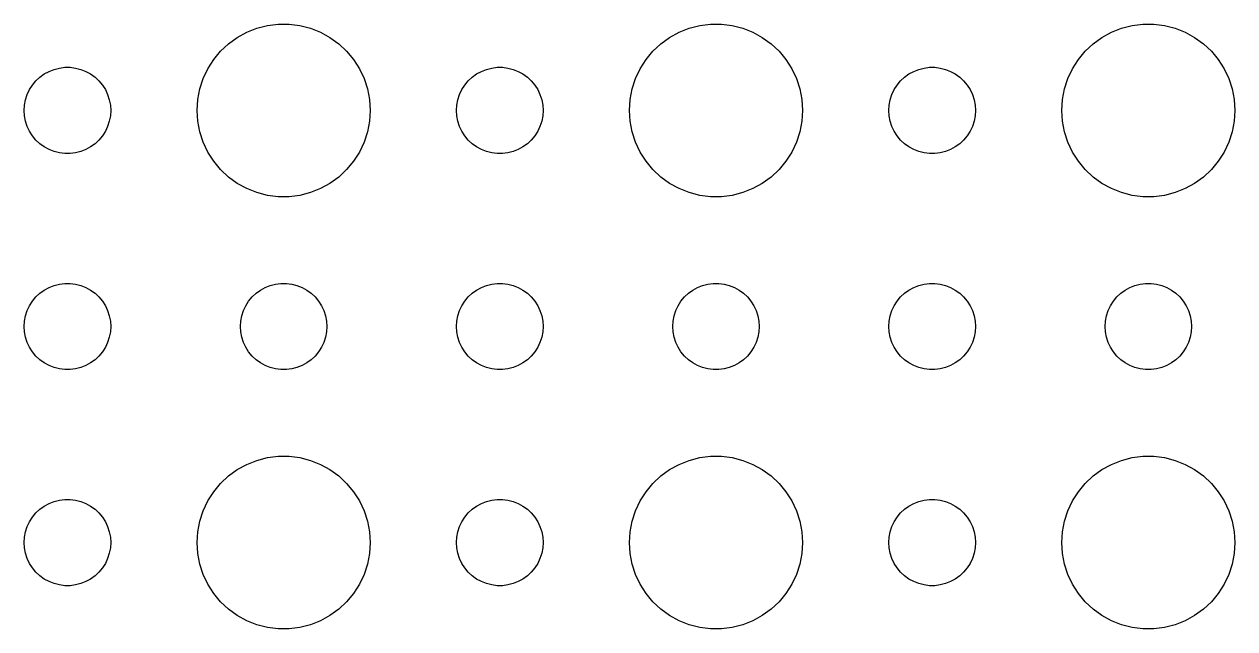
# Model space of a CAD drawing. Header units: metres. Extents: x -142 to 142, y -142 to 142.
# Drawn here: x -39 to 3, y -92.99 to -72.01 of the extents above; entities that cross this region are included whole.
import ezdxf

# ---------------------------------------------------------------- set-up
doc = ezdxf.new("R2010")
doc.units = ezdxf.units.M

msp = doc.modelspace()

# ---------------------------------------------------------------- linework, layer by layer
for p, q in [((-31.2773, -72.2855), (-30.927, -72.1468)), ((-30.927, -72.1468), (-30.5621, -72.0531)), ((-30.5621, -72.0531), (-30.1884, -72.0059)), ((-30.1884, -72.0059), (-29.8116, -72.0059)), ((-29.8116, -72.0059), (-29.4379, -72.0531)), ((-29.4379, -72.0531), (-29.0729, -72.1468)), ((-29.0729, -72.1468), (-28.7227, -72.2855)), ((-16.2773, -72.2855), (-15.927, -72.1468)), ((-15.927, -72.1468), (-15.5621, -72.0531)), ((-15.5621, -72.0531), (-15.1884, -72.0059)), ((-15.1884, -72.0059), (-14.8116, -72.0059)), ((-14.8116, -72.0059), (-14.4379, -72.0531)), ((-14.4379, -72.0531), (-14.0729, -72.1468)), ((-14.0729, -72.1468), (-13.7227, -72.2855)), ((-1.27733, -72.2855), (-0.92705, -72.1468)), ((-0.92705, -72.1468), (-0.56213, -72.0531)), ((-0.56213, -72.0531), (-0.18837, -72.0059)), ((-0.18837, -72.0059), (0.18837, -72.0059)), ((0.18837, -72.0059), (0.56213, -72.0531)), ((0.56213, -72.0531), (0.92705, -72.1468)), ((0.92705, -72.1468), (1.27733, -72.2855)), ((-31.9123, -72.6885), (-31.6075, -72.467)), ((-31.6075, -72.467), (-31.2773, -72.2855)), ((-28.7227, -72.2855), (-28.3925, -72.467)), ((-28.3925, -72.467), (-28.0877, -72.6885)), ((-16.9123, -72.6885), (-16.6075, -72.467)), ((-16.6075, -72.467), (-16.2773, -72.2855)), ((-13.7227, -72.2855), (-13.3925, -72.467)), ((-13.3925, -72.467), (-13.0877, -72.6885)), ((-1.91226, -72.6885), (-1.60747, -72.467)), ((-1.60747, -72.467), (-1.27733, -72.2855)), ((1.27733, -72.2855), (1.60747, -72.467)), ((1.60747, -72.467), (1.91226, -72.6885)), ((-32.427, -73.2366), (-32.1869, -72.9464)), ((-32.1869, -72.9464), (-31.9123, -72.6885)), ((-28.0877, -72.6885), (-27.8131, -72.9464)), ((-27.8131, -72.9464), (-27.5729, -73.2366)), ((-17.427, -73.2366), (-17.1869, -72.9464)), ((-17.1869, -72.9464), (-16.9123, -72.6885)), ((-13.0877, -72.6885), (-12.8131, -72.9464)), ((-12.8131, -72.9464), (-12.5729, -73.2366)), ((-2.42705, -73.2366), (-2.1869, -72.9464)), ((-2.1869, -72.9464), (-1.91226, -72.6885)), ((1.91226, -72.6885), (2.1869, -72.9464)), ((2.1869, -72.9464), (2.42705, -73.2366)), ((-32.6289, -73.5547), (-32.427, -73.2366)), ((-27.5729, -73.2366), (-27.3711, -73.5547)), ((-17.6289, -73.5547), (-17.427, -73.2366)), ((-12.5729, -73.2366), (-12.3711, -73.5547)), ((-2.62891, -73.5547), (-2.42705, -73.2366)), ((2.42705, -73.2366), (2.62891, -73.5547)), ((-38.5934, -73.9732), (-38.4561, -73.8442)), ((-38.4561, -73.8442), (-38.3037, -73.7335)), ((-38.3037, -73.7335), (-38.1387, -73.6428)), ((-38.1387, -73.6428), (-37.9635, -73.5734)), ((-37.9635, -73.5734), (-37.7811, -73.5266)), ((-37.7811, -73.5266), (-37.5942, -73.503)), ((-37.5942, -73.503), (-37.4058, -73.503)), ((-37.4058, -73.503), (-37.2189, -73.5266)), ((-37.2189, -73.5266), (-37.0365, -73.5734)), ((-37.0365, -73.5734), (-36.8613, -73.6428)), ((-36.8613, -73.6428), (-36.6963, -73.7335)), ((-36.6963, -73.7335), (-36.5439, -73.8442)), ((-36.5439, -73.8442), (-36.4065, -73.9732)), ((-32.9057, -74.2539), (-32.7893, -73.8956)), ((-32.7893, -73.8956), (-32.6289, -73.5547)), ((-27.3711, -73.5547), (-27.2107, -73.8956)), ((-27.2107, -73.8956), (-27.0942, -74.2539)), ((-23.5934, -73.9732), (-23.4561, -73.8442)), ((-23.4561, -73.8442), (-23.3037, -73.7335)), ((-23.3037, -73.7335), (-23.1387, -73.6428)), ((-23.1387, -73.6428), (-22.9635, -73.5734)), ((-22.9635, -73.5734), (-22.7811, -73.5266)), ((-22.7811, -73.5266), (-22.5942, -73.503)), ((-22.5942, -73.503), (-22.4058, -73.503)), ((-22.4058, -73.503), (-22.2189, -73.5266)), ((-22.2189, -73.5266), (-22.0365, -73.5734)), ((-22.0365, -73.5734), (-21.8613, -73.6428)), ((-21.8613, -73.6428), (-21.6963, -73.7335)), ((-21.6963, -73.7335), (-21.5439, -73.8442)), ((-21.5439, -73.8442), (-21.4065, -73.9732)), ((-17.9057, -74.2539), (-17.7893, -73.8956)), ((-17.7893, -73.8956), (-17.6289, -73.5547)), ((-12.3711, -73.5547), (-12.2107, -73.8956)), ((-12.2107, -73.8956), (-12.0942, -74.2539)), ((-8.59344, -73.9732), (-8.45613, -73.8442)), ((-8.45613, -73.8442), (-8.30373, -73.7335)), ((-8.30373, -73.7335), (-8.13866, -73.6428)), ((-8.13866, -73.6428), (-7.96352, -73.5734)), ((-7.96352, -73.5734), (-7.78107, -73.5266)), ((-7.78107, -73.5266), (-7.59418, -73.503)), ((-7.59418, -73.503), (-7.40581, -73.503)), ((-7.40581, -73.503), (-7.21892, -73.5266)), ((-7.21892, -73.5266), (-7.03647, -73.5734)), ((-7.03647, -73.5734), (-6.86133, -73.6428)), ((-6.86133, -73.6428), (-6.69626, -73.7335)), ((-6.69626, -73.7335), (-6.54385, -73.8442)), ((-6.54385, -73.8442), (-6.40654, -73.9732)), ((-2.90575, -74.2539), (-2.78932, -73.8956)), ((-2.78932, -73.8956), (-2.62891, -73.5547)), ((2.62891, -73.5547), (2.78932, -73.8956)), ((2.78932, -73.8956), (2.90575, -74.2539)), ((-38.8947, -74.4478), (-38.8145, -74.2774)), ((-38.8145, -74.2774), (-38.7135, -74.1183)), ((-38.7135, -74.1183), (-38.5934, -73.9732)), ((-36.4065, -73.9732), (-36.2865, -74.1183)), ((-36.2865, -74.1183), (-36.1855, -74.2774)), ((-36.1855, -74.2774), (-36.1053, -74.4478)), ((-32.9763, -74.624), (-32.9057, -74.2539)), ((-27.0942, -74.2539), (-27.0237, -74.624)), ((-23.8947, -74.4478), (-23.8145, -74.2774)), ((-23.8145, -74.2774), (-23.7135, -74.1183)), ((-23.7135, -74.1183), (-23.5934, -73.9732)), ((-21.4065, -73.9732), (-21.2865, -74.1183)), ((-21.2865, -74.1183), (-21.1855, -74.2774)), ((-21.1855, -74.2774), (-21.1053, -74.4478)), ((-17.9763, -74.624), (-17.9057, -74.2539)), ((-12.0942, -74.2539), (-12.0237, -74.624)), ((-8.89465, -74.4478), (-8.81445, -74.2774)), ((-8.81445, -74.2774), (-8.71352, -74.1183)), ((-8.71352, -74.1183), (-8.59344, -73.9732)), ((-6.40654, -73.9732), (-6.28647, -74.1183)), ((-6.28647, -74.1183), (-6.18553, -74.2774)), ((-6.18553, -74.2774), (-6.10533, -74.4478)), ((-2.97633, -74.624), (-2.90575, -74.2539)), ((2.90575, -74.2539), (2.97633, -74.624)), ((-38.9882, -74.812), (-38.9529, -74.627)), ((-38.9529, -74.627), (-38.8947, -74.4478)), ((-36.1053, -74.4478), (-36.0471, -74.627)), ((-36.0471, -74.627), (-36.0118, -74.812)), ((-33, -75), (-32.9763, -74.624)), ((-27.0237, -74.624), (-27, -75)), ((-23.9882, -74.812), (-23.9529, -74.627)), ((-23.9529, -74.627), (-23.8947, -74.4478)), ((-21.1053, -74.4478), (-21.0471, -74.627)), ((-21.0471, -74.627), (-21.0118, -74.812)), ((-18, -75), (-17.9763, -74.624)), ((-12.0237, -74.624), (-12, -75)), ((-8.98816, -74.812), (-8.95287, -74.627)), ((-8.95287, -74.627), (-8.89465, -74.4478)), ((-6.10533, -74.4478), (-6.04712, -74.627)), ((-6.04712, -74.627), (-6.01183, -74.812)), ((-3, -75), (-2.97633, -74.624)), ((2.97633, -74.624), (3, -75)), ((-39, -75), (-38.9882, -74.812)), ((-38.9882, -75.188), (-39, -75)), ((-36.0118, -74.812), (-36, -75)), ((-36, -75), (-36.0118, -75.188)), ((-32.9763, -75.376), (-33, -75)), ((-27, -75), (-27.0237, -75.376)), ((-24, -75), (-23.9882, -74.812)), ((-23.9882, -75.188), (-24, -75)), ((-21.0118, -74.812), (-21, -75)), ((-21, -75), (-21.0118, -75.188)), ((-17.9763, -75.376), (-18, -75)), ((-12, -75), (-12.0237, -75.376)), ((-9, -75), (-8.98816, -74.812)), ((-8.98816, -75.188), (-9, -75)), ((-6.01183, -74.812), (-6, -75)), ((-6, -75), (-6.01183, -75.188)), ((-2.97633, -75.376), (-3, -75)), ((3, -75), (2.97633, -75.376)), ((-38.9529, -75.373), (-38.9882, -75.188)), ((-38.8947, -75.5522), (-38.9529, -75.373)), ((-38.8145, -75.7226), (-38.8947, -75.5522)), ((-36.1053, -75.5522), (-36.1855, -75.7226)), ((-36.0471, -75.373), (-36.1053, -75.5522)), ((-36.0118, -75.188), (-36.0471, -75.373)), ((-32.9057, -75.7461), (-32.9763, -75.376)), ((-27.0237, -75.376), (-27.0942, -75.7461)), ((-23.9529, -75.373), (-23.9882, -75.188)), ((-23.8947, -75.5522), (-23.9529, -75.373)), ((-23.8145, -75.7226), (-23.8947, -75.5522)), ((-21.1053, -75.5522), (-21.1855, -75.7226)), ((-21.0471, -75.373), (-21.1053, -75.5522)), ((-21.0118, -75.188), (-21.0471, -75.373)), ((-17.9057, -75.7461), (-17.9763, -75.376)), ((-12.0237, -75.376), (-12.0942, -75.7461)), ((-8.95287, -75.373), (-8.98816, -75.188)), ((-8.89465, -75.5522), (-8.95287, -75.373)), ((-8.81445, -75.7226), (-8.89465, -75.5522)), ((-6.10533, -75.5522), (-6.18553, -75.7226)), ((-6.04712, -75.373), (-6.10533, -75.5522)), ((-6.01183, -75.188), (-6.04712, -75.373)), ((-2.90575, -75.7461), (-2.97633, -75.376)), ((2.97633, -75.376), (2.90575, -75.7461)), ((-38.7135, -75.8817), (-38.8145, -75.7226)), ((-38.5934, -76.0268), (-38.7135, -75.8817)), ((-36.2865, -75.8817), (-36.4065, -76.0268)), ((-36.1855, -75.7226), (-36.2865, -75.8817)), ((-32.7893, -76.1044), (-32.9057, -75.7461)), ((-27.0942, -75.7461), (-27.2107, -76.1044)), ((-23.7135, -75.8817), (-23.8145, -75.7226)), ((-23.5934, -76.0268), (-23.7135, -75.8817)), ((-21.2865, -75.8817), (-21.4065, -76.0268)), ((-21.1855, -75.7226), (-21.2865, -75.8817)), ((-17.7893, -76.1044), (-17.9057, -75.7461)), ((-12.0942, -75.7461), (-12.2107, -76.1044)), ((-8.71352, -75.8817), (-8.81445, -75.7226)), ((-8.59344, -76.0268), (-8.71352, -75.8817)), ((-6.28647, -75.8817), (-6.40654, -76.0268)), ((-6.18553, -75.7226), (-6.28647, -75.8817)), ((-2.78932, -76.1044), (-2.90575, -75.7461)), ((2.90575, -75.7461), (2.78932, -76.1044)), ((-38.4561, -76.1558), (-38.5934, -76.0268)), ((-38.3037, -76.2665), (-38.4561, -76.1558)), ((-38.1387, -76.3572), (-38.3037, -76.2665)), ((-37.9635, -76.4266), (-38.1387, -76.3572)), ((-37.7811, -76.4734), (-37.9635, -76.4266)), ((-37.0365, -76.4266), (-37.2189, -76.4734)), ((-36.8613, -76.3572), (-37.0365, -76.4266)), ((-36.6963, -76.2665), (-36.8613, -76.3572)), ((-36.5439, -76.1558), (-36.6963, -76.2665)), ((-36.4065, -76.0268), (-36.5439, -76.1558)), ((-32.6289, -76.4453), (-32.7893, -76.1044)), ((-27.2107, -76.1044), (-27.3711, -76.4453)), ((-23.4561, -76.1558), (-23.5934, -76.0268)), ((-23.3037, -76.2665), (-23.4561, -76.1558)), ((-23.1387, -76.3572), (-23.3037, -76.2665)), ((-22.9635, -76.4266), (-23.1387, -76.3572)), ((-22.7811, -76.4734), (-22.9635, -76.4266)), ((-22.0365, -76.4266), (-22.2189, -76.4734)), ((-21.8613, -76.3572), (-22.0365, -76.4266)), ((-21.6963, -76.2665), (-21.8613, -76.3572)), ((-21.5439, -76.1558), (-21.6963, -76.2665)), ((-21.4065, -76.0268), (-21.5439, -76.1558)), ((-17.6289, -76.4453), (-17.7893, -76.1044)), ((-12.2107, -76.1044), (-12.3711, -76.4453)), ((-8.45613, -76.1558), (-8.59344, -76.0268)), ((-8.30373, -76.2665), (-8.45613, -76.1558)), ((-8.13866, -76.3572), (-8.30373, -76.2665)), ((-7.96352, -76.4266), (-8.13866, -76.3572)), ((-7.78107, -76.4734), (-7.96352, -76.4266)), ((-7.03647, -76.4266), (-7.21892, -76.4734)), ((-6.86133, -76.3572), (-7.03647, -76.4266)), ((-6.69626, -76.2665), (-6.86133, -76.3572)), ((-6.54385, -76.1558), (-6.69626, -76.2665)), ((-6.40654, -76.0268), (-6.54385, -76.1558)), ((-2.62891, -76.4453), (-2.78932, -76.1044)), ((2.78932, -76.1044), (2.62891, -76.4453)), ((-37.5942, -76.497), (-37.7811, -76.4734)), ((-37.4058, -76.497), (-37.5942, -76.497)), ((-37.2189, -76.4734), (-37.4058, -76.497)), ((-32.427, -76.7634), (-32.6289, -76.4453)), ((-32.1869, -77.0536), (-32.427, -76.7634)), ((-27.5729, -76.7634), (-27.8131, -77.0536)), ((-27.3711, -76.4453), (-27.5729, -76.7634)), ((-22.5942, -76.497), (-22.7811, -76.4734)), ((-22.4058, -76.497), (-22.5942, -76.497)), ((-22.2189, -76.4734), (-22.4058, -76.497)), ((-17.427, -76.7634), (-17.6289, -76.4453)), ((-17.1869, -77.0536), (-17.427, -76.7634)), ((-12.5729, -76.7634), (-12.8131, -77.0536)), ((-12.3711, -76.4453), (-12.5729, -76.7634)), ((-7.59418, -76.497), (-7.78107, -76.4734)), ((-7.40581, -76.497), (-7.59418, -76.497)), ((-7.21892, -76.4734), (-7.40581, -76.497)), ((-2.42705, -76.7634), (-2.62891, -76.4453)), ((-2.1869, -77.0536), (-2.42705, -76.7634)), ((2.42705, -76.7634), (2.1869, -77.0536)), ((2.62891, -76.4453), (2.42705, -76.7634)), ((-31.9123, -77.3115), (-32.1869, -77.0536)), ((-27.8131, -77.0536), (-28.0877, -77.3115)), ((-16.9123, -77.3115), (-17.1869, -77.0536)), ((-12.8131, -77.0536), (-13.0877, -77.3115)), ((-1.91226, -77.3115), (-2.1869, -77.0536)), ((2.1869, -77.0536), (1.91226, -77.3115)), ((-31.6075, -77.533), (-31.9123, -77.3115)), ((-31.2773, -77.7145), (-31.6075, -77.533)), ((-28.3925, -77.533), (-28.7227, -77.7145)), ((-28.0877, -77.3115), (-28.3925, -77.533)), ((-16.6075, -77.533), (-16.9123, -77.3115)), ((-16.2773, -77.7145), (-16.6075, -77.533)), ((-13.3925, -77.533), (-13.7227, -77.7145)), ((-13.0877, -77.3115), (-13.3925, -77.533)), ((-1.60747, -77.533), (-1.91226, -77.3115)), ((-1.27733, -77.7145), (-1.60747, -77.533)), ((1.60747, -77.533), (1.27733, -77.7145)), ((1.91226, -77.3115), (1.60747, -77.533)), ((-30.927, -77.8532), (-31.2773, -77.7145)), ((-30.5621, -77.9469), (-30.927, -77.8532)), ((-30.1884, -77.9941), (-30.5621, -77.9469)), ((-29.8116, -77.9941), (-30.1884, -77.9941)), ((-29.4379, -77.9469), (-29.8116, -77.9941)), ((-29.0729, -77.8532), (-29.4379, -77.9469)), ((-28.7227, -77.7145), (-29.0729, -77.8532)), ((-15.927, -77.8532), (-16.2773, -77.7145)), ((-15.5621, -77.9469), (-15.927, -77.8532)), ((-15.1884, -77.9941), (-15.5621, -77.9469)), ((-14.8116, -77.9941), (-15.1884, -77.9941)), ((-14.4379, -77.9469), (-14.8116, -77.9941)), ((-14.0729, -77.8532), (-14.4379, -77.9469)), ((-13.7227, -77.7145), (-14.0729, -77.8532)), ((-0.92705, -77.8532), (-1.27733, -77.7145)), ((-0.56213, -77.9469), (-0.92705, -77.8532)), ((-0.18837, -77.9941), (-0.56213, -77.9469)), ((0.18837, -77.9941), (-0.18837, -77.9941)), ((0.56213, -77.9469), (0.18837, -77.9941)), ((0.92705, -77.8532), (0.56213, -77.9469)), ((1.27733, -77.7145), (0.92705, -77.8532)), ((-37.9635, -81.0734), (-37.7811, -81.0266)), ((-37.7811, -81.0266), (-37.5942, -81.003)), ((-37.5942, -81.003), (-37.4058, -81.003)), ((-37.4058, -81.003), (-37.2189, -81.0266)), ((-37.2189, -81.0266), (-37.0365, -81.0734)), ((-30.4635, -81.0734), (-30.2811, -81.0266)), ((-30.2811, -81.0266), (-30.0942, -81.003)), ((-30.0942, -81.003), (-29.9058, -81.003)), ((-29.9058, -81.003), (-29.7189, -81.0266)), ((-29.7189, -81.0266), (-29.5365, -81.0734)), ((-22.9635, -81.0734), (-22.7811, -81.0266)), ((-22.7811, -81.0266), (-22.5942, -81.003)), ((-22.5942, -81.003), (-22.4058, -81.003)), ((-22.4058, -81.003), (-22.2189, -81.0266)), ((-22.2189, -81.0266), (-22.0365, -81.0734)), ((-15.4635, -81.0734), (-15.2811, -81.0266)), ((-15.2811, -81.0266), (-15.0942, -81.003)), ((-15.0942, -81.003), (-14.9058, -81.003)), ((-14.9058, -81.003), (-14.7189, -81.0266)), ((-14.7189, -81.0266), (-14.5365, -81.0734)), ((-7.96352, -81.0734), (-7.78107, -81.0266)), ((-7.78107, -81.0266), (-7.59418, -81.003)), ((-7.59418, -81.003), (-7.40581, -81.003)), ((-7.40581, -81.003), (-7.21892, -81.0266)), ((-7.21892, -81.0266), (-7.03647, -81.0734)), ((-0.46352, -81.0734), (-0.28107, -81.0266)), ((-0.28107, -81.0266), (-0.09418, -81.003)), ((-0.09418, -81.003), (0.09418, -81.003)), ((0.09418, -81.003), (0.28107, -81.0266)), ((0.28107, -81.0266), (0.46352, -81.0734)), ((-38.7135, -81.6183), (-38.5934, -81.4732)), ((-38.5934, -81.4732), (-38.4561, -81.3442)), ((-38.4561, -81.3442), (-38.3037, -81.2335)), ((-38.3037, -81.2335), (-38.1387, -81.1428)), ((-38.1387, -81.1428), (-37.9635, -81.0734)), ((-37.0365, -81.0734), (-36.8613, -81.1428)), ((-36.8613, -81.1428), (-36.6963, -81.2335)), ((-36.6963, -81.2335), (-36.5439, -81.3442)), ((-36.5439, -81.3442), (-36.4065, -81.4732)), ((-36.4065, -81.4732), (-36.2865, -81.6183)), ((-31.2135, -81.6183), (-31.0934, -81.4732)), ((-31.0934, -81.4732), (-30.9561, -81.3442)), ((-30.9561, -81.3442), (-30.8037, -81.2335)), ((-30.8037, -81.2335), (-30.6387, -81.1428)), ((-30.6387, -81.1428), (-30.4635, -81.0734)), ((-29.5365, -81.0734), (-29.3613, -81.1428)), ((-29.3613, -81.1428), (-29.1963, -81.2335)), ((-29.1963, -81.2335), (-29.0439, -81.3442)), ((-29.0439, -81.3442), (-28.9065, -81.4732)), ((-28.9065, -81.4732), (-28.7865, -81.6183)), ((-23.7135, -81.6183), (-23.5934, -81.4732)), ((-23.5934, -81.4732), (-23.4561, -81.3442)), ((-23.4561, -81.3442), (-23.3037, -81.2335)), ((-23.3037, -81.2335), (-23.1387, -81.1428)), ((-23.1387, -81.1428), (-22.9635, -81.0734)), ((-22.0365, -81.0734), (-21.8613, -81.1428)), ((-21.8613, -81.1428), (-21.6963, -81.2335)), ((-21.6963, -81.2335), (-21.5439, -81.3442)), ((-21.5439, -81.3442), (-21.4065, -81.4732)), ((-21.4065, -81.4732), (-21.2865, -81.6183)), ((-16.2135, -81.6183), (-16.0934, -81.4732)), ((-16.0934, -81.4732), (-15.9561, -81.3442)), ((-15.9561, -81.3442), (-15.8037, -81.2335)), ((-15.8037, -81.2335), (-15.6387, -81.1428)), ((-15.6387, -81.1428), (-15.4635, -81.0734)), ((-14.5365, -81.0734), (-14.3613, -81.1428)), ((-14.3613, -81.1428), (-14.1963, -81.2335)), ((-14.1963, -81.2335), (-14.0439, -81.3442)), ((-14.0439, -81.3442), (-13.9065, -81.4732)), ((-13.9065, -81.4732), (-13.7865, -81.6183)), ((-8.71352, -81.6183), (-8.59344, -81.4732)), ((-8.59344, -81.4732), (-8.45613, -81.3442)), ((-8.45613, -81.3442), (-8.30373, -81.2335)), ((-8.30373, -81.2335), (-8.13866, -81.1428)), ((-8.13866, -81.1428), (-7.96352, -81.0734)), ((-7.03647, -81.0734), (-6.86133, -81.1428)), ((-6.86133, -81.1428), (-6.69626, -81.2335)), ((-6.69626, -81.2335), (-6.54385, -81.3442)), ((-6.54385, -81.3442), (-6.40654, -81.4732)), ((-6.40654, -81.4732), (-6.28647, -81.6183)), ((-1.21352, -81.6183), (-1.09344, -81.4732)), ((-1.09344, -81.4732), (-0.95613, -81.3442)), ((-0.95613, -81.3442), (-0.80373, -81.2335)), ((-0.80373, -81.2335), (-0.63866, -81.1428)), ((-0.63866, -81.1428), (-0.46352, -81.0734)), ((0.46352, -81.0734), (0.63866, -81.1428)), ((0.63866, -81.1428), (0.80373, -81.2335)), ((0.80373, -81.2335), (0.95613, -81.3442)), ((0.95613, -81.3442), (1.09344, -81.4732)), ((1.09344, -81.4732), (1.21352, -81.6183)), ((-38.8947, -81.9478), (-38.8145, -81.7774)), ((-38.8145, -81.7774), (-38.7135, -81.6183)), ((-36.2865, -81.6183), (-36.1855, -81.7774)), ((-36.1855, -81.7774), (-36.1053, -81.9478)), ((-31.3947, -81.9478), (-31.3145, -81.7774)), ((-31.3145, -81.7774), (-31.2135, -81.6183)), ((-28.7865, -81.6183), (-28.6855, -81.7774)), ((-28.6855, -81.7774), (-28.6053, -81.9478)), ((-23.8947, -81.9478), (-23.8145, -81.7774)), ((-23.8145, -81.7774), (-23.7135, -81.6183)), ((-21.2865, -81.6183), (-21.1855, -81.7774)), ((-21.1855, -81.7774), (-21.1053, -81.9478)), ((-16.3947, -81.9478), (-16.3145, -81.7774)), ((-16.3145, -81.7774), (-16.2135, -81.6183)), ((-13.7865, -81.6183), (-13.6855, -81.7774)), ((-13.6855, -81.7774), (-13.6053, -81.9478)), ((-8.89465, -81.9478), (-8.81445, -81.7774)), ((-8.81445, -81.7774), (-8.71352, -81.6183)), ((-6.28647, -81.6183), (-6.18553, -81.7774)), ((-6.18553, -81.7774), (-6.10533, -81.9478)), ((-1.39465, -81.9478), (-1.31445, -81.7774)), ((-1.31445, -81.7774), (-1.21352, -81.6183)), ((1.21352, -81.6183), (1.31445, -81.7774)), ((1.31445, -81.7774), (1.39465, -81.9478)), ((-39, -82.5), (-38.9882, -82.312)), ((-38.9882, -82.312), (-38.9529, -82.127)), ((-38.9529, -82.127), (-38.8947, -81.9478)), ((-36.1053, -81.9478), (-36.0471, -82.127)), ((-36.0471, -82.127), (-36.0118, -82.312)), ((-36.0118, -82.312), (-36, -82.5)), ((-31.5, -82.5), (-31.4882, -82.312)), ((-31.4882, -82.312), (-31.4529, -82.127)), ((-31.4529, -82.127), (-31.3947, -81.9478)), ((-28.6053, -81.9478), (-28.5471, -82.127)), ((-28.5471, -82.127), (-28.5118, -82.312)), ((-28.5118, -82.312), (-28.5, -82.5)), ((-24, -82.5), (-23.9882, -82.312)), ((-23.9882, -82.312), (-23.9529, -82.127)), ((-23.9529, -82.127), (-23.8947, -81.9478)), ((-21.1053, -81.9478), (-21.0471, -82.127)), ((-21.0471, -82.127), (-21.0118, -82.312)), ((-21.0118, -82.312), (-21, -82.5)), ((-16.5, -82.5), (-16.4882, -82.312)), ((-16.4882, -82.312), (-16.4529, -82.127)), ((-16.4529, -82.127), (-16.3947, -81.9478)), ((-13.6053, -81.9478), (-13.5471, -82.127)), ((-13.5471, -82.127), (-13.5118, -82.312)), ((-13.5118, -82.312), (-13.5, -82.5)), ((-9, -82.5), (-8.98816, -82.312)), ((-8.98816, -82.312), (-8.95287, -82.127)), ((-8.95287, -82.127), (-8.89465, -81.9478)), ((-6.10533, -81.9478), (-6.04712, -82.127)), ((-6.04712, -82.127), (-6.01183, -82.312)), ((-6.01183, -82.312), (-6, -82.5)), ((-1.5, -82.5), (-1.48816, -82.312)), ((-1.48816, -82.312), (-1.45287, -82.127)), ((-1.45287, -82.127), (-1.39465, -81.9478)), ((1.39465, -81.9478), (1.45287, -82.127)), ((1.45287, -82.127), (1.48816, -82.312)), ((1.48816, -82.312), (1.5, -82.5)), ((-38.9882, -82.688), (-39, -82.5)), ((-38.9529, -82.873), (-38.9882, -82.688)), ((-36.0118, -82.688), (-36.0471, -82.873)), ((-36, -82.5), (-36.0118, -82.688)), ((-31.4882, -82.688), (-31.5, -82.5)), ((-31.4529, -82.873), (-31.4882, -82.688)), ((-28.5118, -82.688), (-28.5471, -82.873)), ((-28.5, -82.5), (-28.5118, -82.688)), ((-23.9882, -82.688), (-24, -82.5)), ((-23.9529, -82.873), (-23.9882, -82.688)), ((-21.0118, -82.688), (-21.0471, -82.873)), ((-21, -82.5), (-21.0118, -82.688)), ((-16.4882, -82.688), (-16.5, -82.5)), ((-16.4529, -82.873), (-16.4882, -82.688)), ((-13.5118, -82.688), (-13.5471, -82.873)), ((-13.5, -82.5), (-13.5118, -82.688)), ((-8.98816, -82.688), (-9, -82.5)), ((-8.95287, -82.873), (-8.98816, -82.688)), ((-6.01183, -82.688), (-6.04712, -82.873)), ((-6, -82.5), (-6.01183, -82.688)), ((-1.48816, -82.688), (-1.5, -82.5)), ((-1.45287, -82.873), (-1.48816, -82.688)), ((1.48816, -82.688), (1.45287, -82.873)), ((1.5, -82.5), (1.48816, -82.688)), ((-38.8947, -83.0522), (-38.9529, -82.873)), ((-38.8145, -83.2226), (-38.8947, -83.0522)), ((-36.1053, -83.0522), (-36.1855, -83.2226)), ((-36.0471, -82.873), (-36.1053, -83.0522)), ((-31.3947, -83.0522), (-31.4529, -82.873)), ((-31.3145, -83.2226), (-31.3947, -83.0522)), ((-28.6053, -83.0522), (-28.6855, -83.2226)), ((-28.5471, -82.873), (-28.6053, -83.0522)), ((-23.8947, -83.0522), (-23.9529, -82.873)), ((-23.8145, -83.2226), (-23.8947, -83.0522)), ((-21.1053, -83.0522), (-21.1855, -83.2226)), ((-21.0471, -82.873), (-21.1053, -83.0522)), ((-16.3947, -83.0522), (-16.4529, -82.873)), ((-16.3145, -83.2226), (-16.3947, -83.0522)), ((-13.6053, -83.0522), (-13.6855, -83.2226)), ((-13.5471, -82.873), (-13.6053, -83.0522)), ((-8.89465, -83.0522), (-8.95287, -82.873)), ((-8.81445, -83.2226), (-8.89465, -83.0522)), ((-6.10533, -83.0522), (-6.18553, -83.2226)), ((-6.04712, -82.873), (-6.10533, -83.0522)), ((-1.39465, -83.0522), (-1.45287, -82.873)), ((-1.31445, -83.2226), (-1.39465, -83.0522)), ((1.39465, -83.0522), (1.31445, -83.2226)), ((1.45287, -82.873), (1.39465, -83.0522)), ((-38.7135, -83.3817), (-38.8145, -83.2226)), ((-38.5934, -83.5268), (-38.7135, -83.3817)), ((-38.4561, -83.6558), (-38.5934, -83.5268)), ((-36.4065, -83.5268), (-36.5439, -83.6558)), ((-36.2865, -83.3817), (-36.4065, -83.5268)), ((-36.1855, -83.2226), (-36.2865, -83.3817)), ((-31.2135, -83.3817), (-31.3145, -83.2226)), ((-31.0934, -83.5268), (-31.2135, -83.3817)), ((-30.9561, -83.6558), (-31.0934, -83.5268)), ((-28.9065, -83.5268), (-29.0439, -83.6558)), ((-28.7865, -83.3817), (-28.9065, -83.5268)), ((-28.6855, -83.2226), (-28.7865, -83.3817)), ((-23.7135, -83.3817), (-23.8145, -83.2226)), ((-23.5934, -83.5268), (-23.7135, -83.3817)), ((-23.4561, -83.6558), (-23.5934, -83.5268)), ((-21.4065, -83.5268), (-21.5439, -83.6558)), ((-21.2865, -83.3817), (-21.4065, -83.5268)), ((-21.1855, -83.2226), (-21.2865, -83.3817)), ((-16.2135, -83.3817), (-16.3145, -83.2226)), ((-16.0934, -83.5268), (-16.2135, -83.3817)), ((-15.9561, -83.6558), (-16.0934, -83.5268)), ((-13.9065, -83.5268), (-14.0439, -83.6558)), ((-13.7865, -83.3817), (-13.9065, -83.5268)), ((-13.6855, -83.2226), (-13.7865, -83.3817)), ((-8.71352, -83.3817), (-8.81445, -83.2226)), ((-8.59344, -83.5268), (-8.71352, -83.3817)), ((-8.45613, -83.6558), (-8.59344, -83.5268)), ((-6.40654, -83.5268), (-6.54385, -83.6558)), ((-6.28647, -83.3817), (-6.40654, -83.5268)), ((-6.18553, -83.2226), (-6.28647, -83.3817)), ((-1.21352, -83.3817), (-1.31445, -83.2226)), ((-1.09344, -83.5268), (-1.21352, -83.3817)), ((-0.95613, -83.6558), (-1.09344, -83.5268)), ((1.09344, -83.5268), (0.95613, -83.6558)), ((1.21352, -83.3817), (1.09344, -83.5268)), ((1.31445, -83.2226), (1.21352, -83.3817)), ((-38.3037, -83.7665), (-38.4561, -83.6558)), ((-38.1387, -83.8572), (-38.3037, -83.7665)), ((-37.9635, -83.9266), (-38.1387, -83.8572)), ((-37.7811, -83.9734), (-37.9635, -83.9266)), ((-37.5942, -83.997), (-37.7811, -83.9734)), ((-37.4058, -83.997), (-37.5942, -83.997)), ((-37.2189, -83.9734), (-37.4058, -83.997)), ((-37.0365, -83.9266), (-37.2189, -83.9734)), ((-36.8613, -83.8572), (-37.0365, -83.9266)), ((-36.6963, -83.7665), (-36.8613, -83.8572)), ((-36.5439, -83.6558), (-36.6963, -83.7665)), ((-30.8037, -83.7665), (-30.9561, -83.6558)), ((-30.6387, -83.8572), (-30.8037, -83.7665)), ((-30.4635, -83.9266), (-30.6387, -83.8572)), ((-30.2811, -83.9734), (-30.4635, -83.9266)), ((-30.0942, -83.997), (-30.2811, -83.9734)), ((-29.9058, -83.997), (-30.0942, -83.997)), ((-29.7189, -83.9734), (-29.9058, -83.997)), ((-29.5365, -83.9266), (-29.7189, -83.9734)), ((-29.3613, -83.8572), (-29.5365, -83.9266)), ((-29.1963, -83.7665), (-29.3613, -83.8572)), ((-29.0439, -83.6558), (-29.1963, -83.7665)), ((-23.3037, -83.7665), (-23.4561, -83.6558)), ((-23.1387, -83.8572), (-23.3037, -83.7665)), ((-22.9635, -83.9266), (-23.1387, -83.8572)), ((-22.7811, -83.9734), (-22.9635, -83.9266)), ((-22.5942, -83.997), (-22.7811, -83.9734)), ((-22.4058, -83.997), (-22.5942, -83.997)), ((-22.2189, -83.9734), (-22.4058, -83.997)), ((-22.0365, -83.9266), (-22.2189, -83.9734)), ((-21.8613, -83.8572), (-22.0365, -83.9266)), ((-21.6963, -83.7665), (-21.8613, -83.8572)), ((-21.5439, -83.6558), (-21.6963, -83.7665)), ((-15.8037, -83.7665), (-15.9561, -83.6558)), ((-15.6387, -83.8572), (-15.8037, -83.7665)), ((-15.4635, -83.9266), (-15.6387, -83.8572)), ((-15.2811, -83.9734), (-15.4635, -83.9266)), ((-15.0942, -83.997), (-15.2811, -83.9734)), ((-14.9058, -83.997), (-15.0942, -83.997)), ((-14.7189, -83.9734), (-14.9058, -83.997)), ((-14.5365, -83.9266), (-14.7189, -83.9734)), ((-14.3613, -83.8572), (-14.5365, -83.9266)), ((-14.1963, -83.7665), (-14.3613, -83.8572)), ((-14.0439, -83.6558), (-14.1963, -83.7665)), ((-8.30373, -83.7665), (-8.45613, -83.6558)), ((-8.13866, -83.8572), (-8.30373, -83.7665)), ((-7.96352, -83.9266), (-8.13866, -83.8572)), ((-7.78107, -83.9734), (-7.96352, -83.9266)), ((-7.59418, -83.997), (-7.78107, -83.9734)), ((-7.40581, -83.997), (-7.59418, -83.997)), ((-7.21892, -83.9734), (-7.40581, -83.997)), ((-7.03647, -83.9266), (-7.21892, -83.9734)), ((-6.86133, -83.8572), (-7.03647, -83.9266)), ((-6.69626, -83.7665), (-6.86133, -83.8572)), ((-6.54385, -83.6558), (-6.69626, -83.7665)), ((-0.80373, -83.7665), (-0.95613, -83.6558)), ((-0.63866, -83.8572), (-0.80373, -83.7665)), ((-0.46352, -83.9266), (-0.63866, -83.8572)), ((-0.28107, -83.9734), (-0.46352, -83.9266)), ((-0.09418, -83.997), (-0.28107, -83.9734)), ((0.09418, -83.997), (-0.09418, -83.997)), ((0.28107, -83.9734), (0.09418, -83.997)), ((0.46352, -83.9266), (0.28107, -83.9734)), ((0.63866, -83.8572), (0.46352, -83.9266)), ((0.80373, -83.7665), (0.63866, -83.8572)), ((0.95613, -83.6558), (0.80373, -83.7665)), ((-31.6075, -87.467), (-31.2773, -87.2855)), ((-31.2773, -87.2855), (-30.927, -87.1468)), ((-30.927, -87.1468), (-30.5621, -87.0531)), ((-30.5621, -87.0531), (-30.1884, -87.0059)), ((-30.1884, -87.0059), (-29.8116, -87.0059)), ((-29.8116, -87.0059), (-29.4379, -87.0531)), ((-29.4379, -87.0531), (-29.0729, -87.1468)), ((-29.0729, -87.1468), (-28.7227, -87.2855)), ((-28.7227, -87.2855), (-28.3925, -87.467)), ((-16.6075, -87.467), (-16.2773, -87.2855)), ((-16.2773, -87.2855), (-15.927, -87.1468)), ((-15.927, -87.1468), (-15.5621, -87.0531)), ((-15.5621, -87.0531), (-15.1884, -87.0059)), ((-15.1884, -87.0059), (-14.8116, -87.0059)), ((-14.8116, -87.0059), (-14.4379, -87.0531)), ((-14.4379, -87.0531), (-14.0729, -87.1468)), ((-14.0729, -87.1468), (-13.7227, -87.2855)), ((-13.7227, -87.2855), (-13.3925, -87.467)), ((-1.60747, -87.467), (-1.27733, -87.2855)), ((-1.27733, -87.2855), (-0.92705, -87.1468)), ((-0.92705, -87.1468), (-0.56213, -87.0531)), ((-0.56213, -87.0531), (-0.18837, -87.0059)), ((-0.18837, -87.0059), (0.18837, -87.0059)), ((0.18837, -87.0059), (0.56213, -87.0531)), ((0.56213, -87.0531), (0.92705, -87.1468)), ((0.92705, -87.1468), (1.27733, -87.2855)), ((1.27733, -87.2855), (1.60747, -87.467)), ((-32.1869, -87.9464), (-31.9123, -87.6885)), ((-31.9123, -87.6885), (-31.6075, -87.467)), ((-28.3925, -87.467), (-28.0877, -87.6885)), ((-28.0877, -87.6885), (-27.8131, -87.9464)), ((-17.1869, -87.9464), (-16.9123, -87.6885)), ((-16.9123, -87.6885), (-16.6075, -87.467)), ((-13.3925, -87.467), (-13.0877, -87.6885)), ((-13.0877, -87.6885), (-12.8131, -87.9464)), ((-2.1869, -87.9464), (-1.91226, -87.6885)), ((-1.91226, -87.6885), (-1.60747, -87.467)), ((1.60747, -87.467), (1.91226, -87.6885)), ((1.91226, -87.6885), (2.1869, -87.9464)), ((-32.427, -88.2366), (-32.1869, -87.9464)), ((-27.8131, -87.9464), (-27.5729, -88.2366)), ((-17.427, -88.2366), (-17.1869, -87.9464)), ((-12.8131, -87.9464), (-12.5729, -88.2366)), ((-2.42705, -88.2366), (-2.1869, -87.9464)), ((2.1869, -87.9464), (2.42705, -88.2366)), ((-38.1387, -88.6428), (-37.9635, -88.5734)), ((-37.9635, -88.5734), (-37.7811, -88.5266)), ((-37.7811, -88.5266), (-37.5942, -88.503)), ((-37.5942, -88.503), (-37.4058, -88.503)), ((-37.4058, -88.503), (-37.2189, -88.5266)), ((-37.2189, -88.5266), (-37.0365, -88.5734)), ((-37.0365, -88.5734), (-36.8613, -88.6428)), ((-32.7893, -88.8956), (-32.6289, -88.5547)), ((-32.6289, -88.5547), (-32.427, -88.2366)), ((-27.5729, -88.2366), (-27.3711, -88.5547)), ((-27.3711, -88.5547), (-27.2107, -88.8956)), ((-23.1387, -88.6428), (-22.9635, -88.5734)), ((-22.9635, -88.5734), (-22.7811, -88.5266)), ((-22.7811, -88.5266), (-22.5942, -88.503)), ((-22.5942, -88.503), (-22.4058, -88.503)), ((-22.4058, -88.503), (-22.2189, -88.5266)), ((-22.2189, -88.5266), (-22.0365, -88.5734)), ((-22.0365, -88.5734), (-21.8613, -88.6428)), ((-17.7893, -88.8956), (-17.6289, -88.5547)), ((-17.6289, -88.5547), (-17.427, -88.2366)), ((-12.5729, -88.2366), (-12.3711, -88.5547)), ((-12.3711, -88.5547), (-12.2107, -88.8956)), ((-8.13866, -88.6428), (-7.96352, -88.5734)), ((-7.96352, -88.5734), (-7.78107, -88.5266)), ((-7.78107, -88.5266), (-7.59418, -88.503)), ((-7.59418, -88.503), (-7.40581, -88.503)), ((-7.40581, -88.503), (-7.21892, -88.5266)), ((-7.21892, -88.5266), (-7.03647, -88.5734)), ((-7.03647, -88.5734), (-6.86133, -88.6428)), ((-2.78932, -88.8956), (-2.62891, -88.5547)), ((-2.62891, -88.5547), (-2.42705, -88.2366)), ((2.42705, -88.2366), (2.62891, -88.5547)), ((2.62891, -88.5547), (2.78932, -88.8956)), ((-38.7135, -89.1183), (-38.5934, -88.9732)), ((-38.5934, -88.9732), (-38.4561, -88.8442)), ((-38.4561, -88.8442), (-38.3037, -88.7335)), ((-38.3037, -88.7335), (-38.1387, -88.6428)), ((-36.8613, -88.6428), (-36.6963, -88.7335)), ((-36.6963, -88.7335), (-36.5439, -88.8442)), ((-36.5439, -88.8442), (-36.4065, -88.9732)), ((-36.4065, -88.9732), (-36.2865, -89.1183)), ((-32.9057, -89.2539), (-32.7893, -88.8956)), ((-27.2107, -88.8956), (-27.0942, -89.2539)), ((-23.7135, -89.1183), (-23.5934, -88.9732)), ((-23.5934, -88.9732), (-23.4561, -88.8442)), ((-23.4561, -88.8442), (-23.3037, -88.7335)), ((-23.3037, -88.7335), (-23.1387, -88.6428)), ((-21.8613, -88.6428), (-21.6963, -88.7335)), ((-21.6963, -88.7335), (-21.5439, -88.8442)), ((-21.5439, -88.8442), (-21.4065, -88.9732)), ((-21.4065, -88.9732), (-21.2865, -89.1183)), ((-17.9057, -89.2539), (-17.7893, -88.8956)), ((-12.2107, -88.8956), (-12.0942, -89.2539)), ((-8.71352, -89.1183), (-8.59344, -88.9732)), ((-8.59344, -88.9732), (-8.45613, -88.8442)), ((-8.45613, -88.8442), (-8.30373, -88.7335)), ((-8.30373, -88.7335), (-8.13866, -88.6428)), ((-6.86133, -88.6428), (-6.69626, -88.7335)), ((-6.69626, -88.7335), (-6.54385, -88.8442)), ((-6.54385, -88.8442), (-6.40654, -88.9732)), ((-6.40654, -88.9732), (-6.28647, -89.1183)), ((-2.90575, -89.2539), (-2.78932, -88.8956)), ((2.78932, -88.8956), (2.90575, -89.2539)), ((-38.9529, -89.627), (-38.8947, -89.4478)), ((-38.8947, -89.4478), (-38.8145, -89.2774)), ((-38.8145, -89.2774), (-38.7135, -89.1183)), ((-36.2865, -89.1183), (-36.1855, -89.2774)), ((-36.1855, -89.2774), (-36.1053, -89.4478)), ((-36.1053, -89.4478), (-36.0471, -89.627)), ((-32.9763, -89.624), (-32.9057, -89.2539)), ((-27.0942, -89.2539), (-27.0237, -89.624)), ((-23.9529, -89.627), (-23.8947, -89.4478)), ((-23.8947, -89.4478), (-23.8145, -89.2774)), ((-23.8145, -89.2774), (-23.7135, -89.1183)), ((-21.2865, -89.1183), (-21.1855, -89.2774)), ((-21.1855, -89.2774), (-21.1053, -89.4478)), ((-21.1053, -89.4478), (-21.0471, -89.627)), ((-17.9763, -89.624), (-17.9057, -89.2539)), ((-12.0942, -89.2539), (-12.0237, -89.624)), ((-8.95287, -89.627), (-8.89465, -89.4478)), ((-8.89465, -89.4478), (-8.81445, -89.2774)), ((-8.81445, -89.2774), (-8.71352, -89.1183)), ((-6.28647, -89.1183), (-6.18553, -89.2774)), ((-6.18553, -89.2774), (-6.10533, -89.4478)), ((-6.10533, -89.4478), (-6.04712, -89.627)), ((-2.97633, -89.624), (-2.90575, -89.2539)), ((2.90575, -89.2539), (2.97633, -89.624)), ((-39, -90), (-38.9882, -89.812)), ((-38.9882, -89.812), (-38.9529, -89.627)), ((-36.0471, -89.627), (-36.0118, -89.812)), ((-36.0118, -89.812), (-36, -90)), ((-33, -90), (-32.9763, -89.624)), ((-27.0237, -89.624), (-27, -90)), ((-24, -90), (-23.9882, -89.812)), ((-23.9882, -89.812), (-23.9529, -89.627)), ((-21.0471, -89.627), (-21.0118, -89.812)), ((-21.0118, -89.812), (-21, -90)), ((-18, -90), (-17.9763, -89.624)), ((-12.0237, -89.624), (-12, -90)), ((-9, -90), (-8.98816, -89.812)), ((-8.98816, -89.812), (-8.95287, -89.627)), ((-6.04712, -89.627), (-6.01183, -89.812)), ((-6.01183, -89.812), (-6, -90)), ((-3, -90), (-2.97633, -89.624)), ((2.97633, -89.624), (3, -90)), ((-38.9882, -90.188), (-39, -90)), ((-38.9529, -90.373), (-38.9882, -90.188)), ((-36.0118, -90.188), (-36.0471, -90.373)), ((-36, -90), (-36.0118, -90.188)), ((-32.9763, -90.376), (-33, -90)), ((-27, -90), (-27.0237, -90.376)), ((-23.9882, -90.188), (-24, -90)), ((-23.9529, -90.373), (-23.9882, -90.188)), ((-21.0118, -90.188), (-21.0471, -90.373)), ((-21, -90), (-21.0118, -90.188)), ((-17.9763, -90.376), (-18, -90)), ((-12, -90), (-12.0237, -90.376)), ((-8.98816, -90.188), (-9, -90)), ((-8.95287, -90.373), (-8.98816, -90.188)), ((-6.01183, -90.188), (-6.04712, -90.373)), ((-6, -90), (-6.01183, -90.188)), ((-2.97633, -90.376), (-3, -90)), ((3, -90), (2.97633, -90.376)), ((-38.8947, -90.5522), (-38.9529, -90.373)), ((-38.8145, -90.7226), (-38.8947, -90.5522)), ((-36.1053, -90.5522), (-36.1855, -90.7226)), ((-36.0471, -90.373), (-36.1053, -90.5522)), ((-32.9057, -90.7461), (-32.9763, -90.376)), ((-27.0237, -90.376), (-27.0942, -90.7461)), ((-23.8947, -90.5522), (-23.9529, -90.373)), ((-23.8145, -90.7226), (-23.8947, -90.5522)), ((-21.1053, -90.5522), (-21.1855, -90.7226)), ((-21.0471, -90.373), (-21.1053, -90.5522)), ((-17.9057, -90.7461), (-17.9763, -90.376)), ((-12.0237, -90.376), (-12.0942, -90.7461)), ((-8.89465, -90.5522), (-8.95287, -90.373)), ((-8.81445, -90.7226), (-8.89465, -90.5522)), ((-6.10533, -90.5522), (-6.18553, -90.7226)), ((-6.04712, -90.373), (-6.10533, -90.5522)), ((-2.90575, -90.7461), (-2.97633, -90.376)), ((2.97633, -90.376), (2.90575, -90.7461)), ((-38.7135, -90.8817), (-38.8145, -90.7226)), ((-38.5934, -91.0268), (-38.7135, -90.8817)), ((-38.4561, -91.1558), (-38.5934, -91.0268)), ((-36.4065, -91.0268), (-36.5439, -91.1558)), ((-36.2865, -90.8817), (-36.4065, -91.0268)), ((-36.1855, -90.7226), (-36.2865, -90.8817)), ((-32.7893, -91.1044), (-32.9057, -90.7461)), ((-32.6289, -91.4453), (-32.7893, -91.1044)), ((-27.2107, -91.1044), (-27.3711, -91.4453)), ((-27.0942, -90.7461), (-27.2107, -91.1044)), ((-23.7135, -90.8817), (-23.8145, -90.7226)), ((-23.5934, -91.0268), (-23.7135, -90.8817)), ((-23.4561, -91.1558), (-23.5934, -91.0268)), ((-21.4065, -91.0268), (-21.5439, -91.1558)), ((-21.2865, -90.8817), (-21.4065, -91.0268)), ((-21.1855, -90.7226), (-21.2865, -90.8817)), ((-17.7893, -91.1044), (-17.9057, -90.7461)), ((-17.6289, -91.4453), (-17.7893, -91.1044)), ((-12.2107, -91.1044), (-12.3711, -91.4453)), ((-12.0942, -90.7461), (-12.2107, -91.1044)), ((-8.71352, -90.8817), (-8.81445, -90.7226)), ((-8.59344, -91.0268), (-8.71352, -90.8817)), ((-8.45613, -91.1558), (-8.59344, -91.0268)), ((-6.40654, -91.0268), (-6.54385, -91.1558)), ((-6.28647, -90.8817), (-6.40654, -91.0268)), ((-6.18553, -90.7226), (-6.28647, -90.8817)), ((-2.78932, -91.1044), (-2.90575, -90.7461)), ((-2.62891, -91.4453), (-2.78932, -91.1044)), ((2.78932, -91.1044), (2.62891, -91.4453)), ((2.90575, -90.7461), (2.78932, -91.1044)), ((-38.3037, -91.2665), (-38.4561, -91.1558)), ((-38.1387, -91.3572), (-38.3037, -91.2665)), ((-37.9635, -91.4266), (-38.1387, -91.3572)), ((-37.7811, -91.4734), (-37.9635, -91.4266)), ((-37.5942, -91.497), (-37.7811, -91.4734)), ((-37.4058, -91.497), (-37.5942, -91.497)), ((-37.2189, -91.4734), (-37.4058, -91.497)), ((-37.0365, -91.4266), (-37.2189, -91.4734)), ((-36.8613, -91.3572), (-37.0365, -91.4266)), ((-36.6963, -91.2665), (-36.8613, -91.3572)), ((-36.5439, -91.1558), (-36.6963, -91.2665)), ((-32.427, -91.7634), (-32.6289, -91.4453)), ((-27.3711, -91.4453), (-27.5729, -91.7634)), ((-23.3037, -91.2665), (-23.4561, -91.1558)), ((-23.1387, -91.3572), (-23.3037, -91.2665)), ((-22.9635, -91.4266), (-23.1387, -91.3572)), ((-22.7811, -91.4734), (-22.9635, -91.4266)), ((-22.5942, -91.497), (-22.7811, -91.4734)), ((-22.4058, -91.497), (-22.5942, -91.497)), ((-22.2189, -91.4734), (-22.4058, -91.497)), ((-22.0365, -91.4266), (-22.2189, -91.4734)), ((-21.8613, -91.3572), (-22.0365, -91.4266)), ((-21.6963, -91.2665), (-21.8613, -91.3572)), ((-21.5439, -91.1558), (-21.6963, -91.2665)), ((-17.427, -91.7634), (-17.6289, -91.4453)), ((-12.3711, -91.4453), (-12.5729, -91.7634)), ((-8.30373, -91.2665), (-8.45613, -91.1558)), ((-8.13866, -91.3572), (-8.30373, -91.2665)), ((-7.96352, -91.4266), (-8.13866, -91.3572)), ((-7.78107, -91.4734), (-7.96352, -91.4266)), ((-7.59418, -91.497), (-7.78107, -91.4734)), ((-7.40581, -91.497), (-7.59418, -91.497)), ((-7.21892, -91.4734), (-7.40581, -91.497)), ((-7.03647, -91.4266), (-7.21892, -91.4734)), ((-6.86133, -91.3572), (-7.03647, -91.4266)), ((-6.69626, -91.2665), (-6.86133, -91.3572)), ((-6.54385, -91.1558), (-6.69626, -91.2665)), ((-2.42705, -91.7634), (-2.62891, -91.4453)), ((2.62891, -91.4453), (2.42705, -91.7634)), ((-32.1869, -92.0536), (-32.427, -91.7634)), ((-27.5729, -91.7634), (-27.8131, -92.0536)), ((-17.1869, -92.0536), (-17.427, -91.7634)), ((-12.5729, -91.7634), (-12.8131, -92.0536)), ((-2.1869, -92.0536), (-2.42705, -91.7634)), ((2.42705, -91.7634), (2.1869, -92.0536)), ((-31.9123, -92.3115), (-32.1869, -92.0536)), ((-31.6075, -92.533), (-31.9123, -92.3115)), ((-28.0877, -92.3115), (-28.3925, -92.533)), ((-27.8131, -92.0536), (-28.0877, -92.3115)), ((-16.9123, -92.3115), (-17.1869, -92.0536)), ((-16.6075, -92.533), (-16.9123, -92.3115)), ((-13.0877, -92.3115), (-13.3925, -92.533)), ((-12.8131, -92.0536), (-13.0877, -92.3115)), ((-1.91226, -92.3115), (-2.1869, -92.0536)), ((-1.60747, -92.533), (-1.91226, -92.3115)), ((1.91226, -92.3115), (1.60747, -92.533)), ((2.1869, -92.0536), (1.91226, -92.3115)), ((-31.2773, -92.7145), (-31.6075, -92.533)), ((-30.927, -92.8532), (-31.2773, -92.7145)), ((-28.7227, -92.7145), (-29.0729, -92.8532)), ((-28.3925, -92.533), (-28.7227, -92.7145)), ((-16.2773, -92.7145), (-16.6075, -92.533)), ((-15.927, -92.8532), (-16.2773, -92.7145)), ((-13.7227, -92.7145), (-14.0729, -92.8532)), ((-13.3925, -92.533), (-13.7227, -92.7145)), ((-1.27733, -92.7145), (-1.60747, -92.533)), ((-0.92705, -92.8532), (-1.27733, -92.7145)), ((1.27733, -92.7145), (0.92705, -92.8532)), ((1.60747, -92.533), (1.27733, -92.7145)), ((-30.5621, -92.9469), (-30.927, -92.8532)), ((-30.1884, -92.9941), (-30.5621, -92.9469)), ((-29.8116, -92.9941), (-30.1884, -92.9941)), ((-29.4379, -92.9469), (-29.8116, -92.9941)), ((-29.0729, -92.8532), (-29.4379, -92.9469)), ((-15.5621, -92.9469), (-15.927, -92.8532)), ((-15.1884, -92.9941), (-15.5621, -92.9469)), ((-14.8116, -92.9941), (-15.1884, -92.9941)), ((-14.4379, -92.9469), (-14.8116, -92.9941)), ((-14.0729, -92.8532), (-14.4379, -92.9469)), ((-0.56213, -92.9469), (-0.92705, -92.8532)), ((-0.18837, -92.9941), (-0.56213, -92.9469)), ((0.18837, -92.9941), (-0.18837, -92.9941)), ((0.56213, -92.9469), (0.18837, -92.9941)), ((0.92705, -92.8532), (0.56213, -92.9469))]:
    msp.add_line(p, q)

doc.saveas('drawing.dxf')
